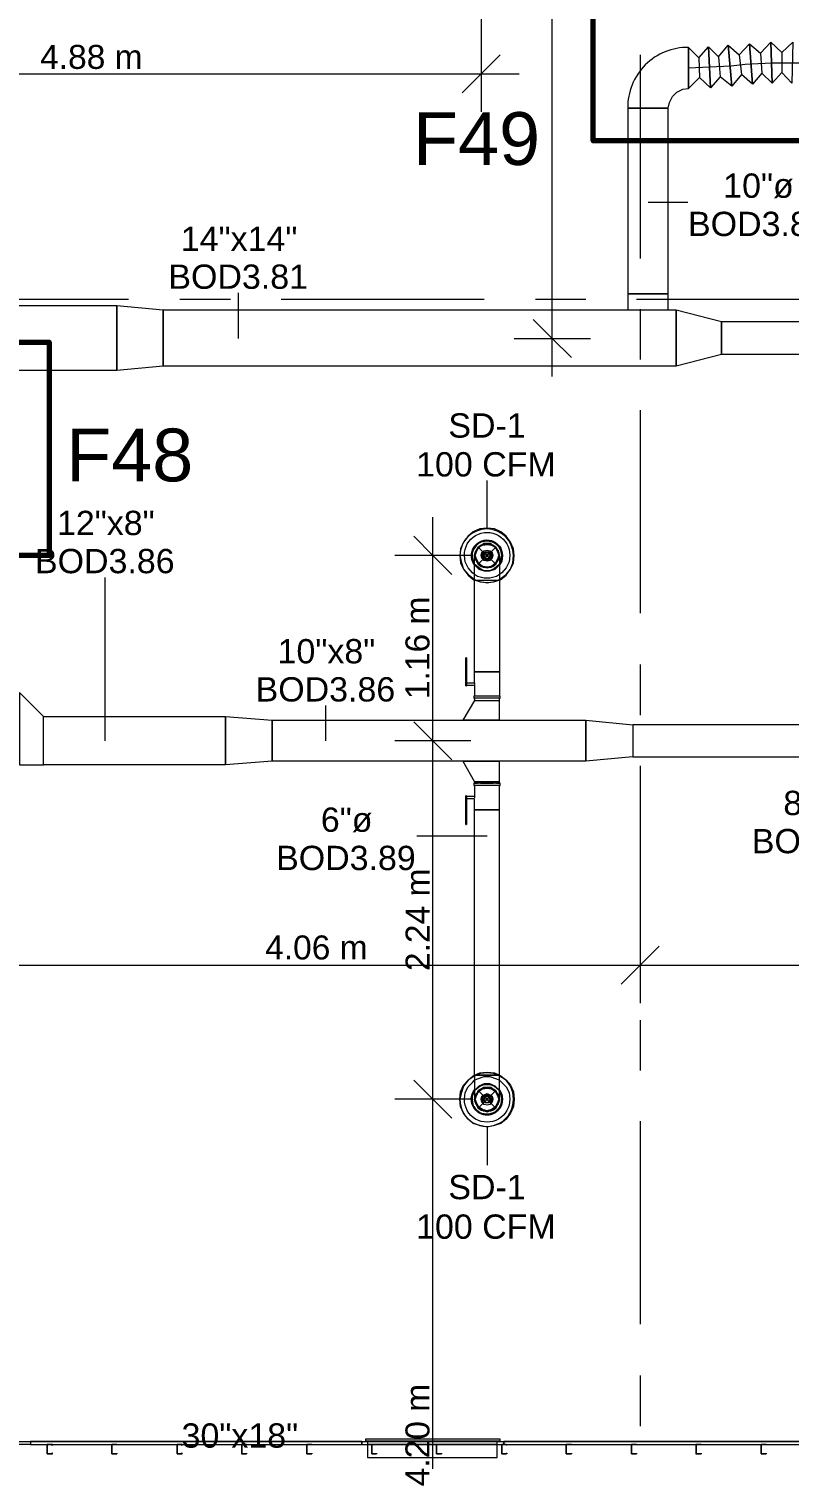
# Model space of a CAD drawing. Header units: metres. Extents: x -2 to 237, y -8 to 52.
# Drawn here: x 21.43 to 26.19, y 34.79 to 43.74 of the extents above; entities that cross this region are included whole.
import ezdxf

# ---------------------------------------------------------------- set-up
doc = ezdxf.new("R2010")
doc.units = ezdxf.units.M
doc.layers.add('HVAC - Ductos', color=5, linetype='Continuous', lineweight=0)
doc.layers.add('PDF4_Text', color=7, linetype='Continuous', lineweight=0)
doc.layers.add('PDF4_Geometry', color=7, linetype='Continuous', lineweight=0, true_color=0xaaaaaa)
doc.styles.add('PDF Arial-BoldMT-Identity-H', font='arial.ttf')
doc.styles.add('PDF Helvetica', font='')
doc.styles.get('PDF Helvetica').set_extended_font_data('Helvetica')

msp = doc.modelspace()

# ---------------------------------------------------------------- linework, layer by layer
at = {"layer": 'HVAC - Ductos', "lineweight": 0}
for points in [[(24.7081, 41.5635), (24.7081, 46.8782)], [(24.2636, 44.0467), (24.2636, 43.4557), (24.2636, 43.2174)], [(26.0092, 43.584), (26.0734, 43.6527), (26.0825, 43.3961), (26.0184, 43.4603), (25.9588, 43.3915), (25.9405, 43.6435), (26.0092, 43.584), (26.0184, 43.4603)], [(26.1421, 43.5886), (26.2109, 43.6527), (26.2063, 43.3961), (26.1421, 43.4648), (26.0825, 43.3961), (26.0734, 43.6527), (26.1421, 43.5886), (26.1421, 43.4648)], [(24.3828, 43.5748), (24.2636, 43.4557), (24.1445, 43.3365)], [(25.7481, 43.561), (25.8076, 43.6344), (25.8306, 43.3778), (25.7573, 43.4373), (25.6977, 43.3686), (25.6839, 43.6252), (25.7481, 43.561), (25.7573, 43.4373)], [(25.8763, 43.5748), (25.9405, 43.6435), (25.9588, 43.3915), (25.8901, 43.4511), (25.8306, 43.3778), (25.8076, 43.6344), (25.8763, 43.5748), (25.8901, 43.4511)], [(25.5603, 43.4923), (25.6473, 43.4969), (25.7343, 43.5015), (25.826, 43.5061), (25.913, 43.5152), (25.9955, 43.5198), (26.0825, 43.5244), (26.165, 43.5244), (26.2521, 43.5244), (26.3345, 43.5244)], [(15.8242, 43.4557), (19.3888, 43.4557), (24.5018, 43.4557)], [(25.3082, 42.6539), (25.5557, 42.6539)], [(22.7471, 41.8017), (22.7471, 42.0858)], [(25.4824, 41.9804), (25.7664, 41.9071)], [(25.4824, 41.6276), (25.4824, 41.9804)], [(24.5889, 41.9208), (24.7081, 41.8017), (24.8272, 41.6826)], [(25.7664, 41.9071), (25.7664, 41.7009)], [(24.4698, 41.8017), (24.7081, 41.8017), (24.9463, 41.8017)], [(25.7664, 41.7009), (25.4824, 41.6276)], [(24.3003, 40.6151), (24.3003, 40.9128)], [(23.9612, 32.6109), (23.9612, 37.046), (23.9612, 39.2864), (23.9612, 40.6838)], [(24.3782, 40.441), (24.3782, 40.4318), (24.3782, 40.4089), (24.3782, 40.3768), (24.3782, 40.3356), (24.3782, 40.2898), (24.3874, 40.2944), (24.4194, 40.3218), (24.4469, 40.3585), (24.4652, 40.3997), (24.4698, 40.4456), (24.4652, 40.4868), (24.4469, 40.528), (24.4194, 40.5647), (24.3874, 40.5921), (24.3461, 40.6105), (24.3003, 40.6151), (24.2545, 40.6105), (24.2132, 40.5921), (24.1812, 40.5647), (24.1537, 40.528), (24.1353, 40.4868), (24.1307, 40.4456), (24.1399, 40.3997), (24.1537, 40.3585), (24.1812, 40.3264), (24.2178, 40.2989), (24.2224, 40.2944)], [(23.8421, 40.5647), (23.9612, 40.4456), (24.0803, 40.3264)], [(24.2682, 40.5142), (24.2728, 40.5142)], [(24.2774, 40.5142), (24.3003, 40.5188), (24.3232, 40.5142)], [(24.3278, 40.5142), (24.3324, 40.5142)], [(24.1995, 40.4456), (23.9612, 40.4456), (23.723, 40.4456)], [(24.2269, 40.4684), (24.2315, 40.473), (24.2315, 40.4776)], [(24.2315, 40.418), (24.2269, 40.4456), (24.2315, 40.4684)], [(24.2269, 40.4364), (24.2269, 40.4226), (24.2361, 40.4043), (24.2453, 40.3906), (24.2636, 40.3768), (24.282, 40.3722), (24.3003, 40.3676), (24.3186, 40.3722), (24.337, 40.3768), (24.3552, 40.3906), (24.3644, 40.4043), (24.3736, 40.4226), (24.3736, 40.441)], [(24.2361, 40.473), (24.2499, 40.496), (24.2682, 40.5096)], [(24.3324, 40.5096), (24.3507, 40.496), (24.3644, 40.473)], [(24.369, 40.4776), (24.369, 40.473), (24.369, 40.4684)], [(24.369, 40.4684), (24.3736, 40.4456), (24.369, 40.418), (24.369, 40.4134)], [(24.3782, 40.441), (24.3782, 40.4456)], [(24.2315, 40.4134), (24.2269, 40.418)], [(24.2728, 40.3722), (24.2682, 40.3768), (24.2499, 40.3906), (24.2361, 40.4134)], [(24.3232, 40.3768), (24.3003, 40.3722), (24.2774, 40.3768)], [(24.3644, 40.4134), (24.3507, 40.3906), (24.3324, 40.3768), (24.3278, 40.3722)], [(21.9133, 39.2864), (21.9133, 40.3081)], [(24.172, 39.6483), (24.2224, 39.6483), (24.2224, 39.7171), (24.2224, 40.2898), (24.2269, 40.2898), (24.2361, 40.2898), (24.2453, 40.2898), (24.2636, 40.2898), (24.282, 40.2898), (24.3003, 40.2898), (24.3186, 40.2898), (24.337, 40.2898), (24.3552, 40.2898), (24.3644, 40.2898), (24.3736, 40.2898), (24.3782, 40.2898), (24.3782, 39.7171), (24.3736, 39.7171), (24.3644, 39.7171), (24.3552, 39.7171), (24.337, 39.7171), (24.3186, 39.7171), (24.3003, 39.7171), (24.282, 39.7171), (24.2636, 39.7171), (24.2453, 39.7171), (24.2361, 39.7171), (24.2269, 39.7171), (24.2224, 39.7171), (24.2269, 39.7171), (24.2361, 39.7171), (24.2453, 39.7171), (24.2636, 39.7171), (24.282, 39.7171), (24.3003, 39.7171), (24.3186, 39.7171), (24.337, 39.7171), (24.3552, 39.7171), (24.3644, 39.7171), (24.3736, 39.7171), (24.3782, 39.7171), (24.3782, 39.5659), (24.3828, 39.5659), (24.3782, 39.5659), (24.3736, 39.5659), (24.3598, 39.5659), (24.3415, 39.5659), (24.3232, 39.5659), (24.3003, 39.5659), (24.2774, 39.5659), (24.259, 39.5659), (24.2407, 39.5659), (24.2269, 39.5659), (24.2224, 39.5659), (24.2178, 39.5659), (24.2178, 39.5521), (24.2224, 39.5521)], [(24.3782, 40.3264), (24.3598, 40.3127), (24.3186, 40.3035), (24.282, 40.3035), (24.2407, 40.3127), (24.2224, 40.3264)], [(24.2224, 40.2944), (24.259, 40.2806), (24.3003, 40.276), (24.3415, 40.2806), (24.3782, 40.2944)], [(24.3782, 40.2898), (24.3461, 40.2806), (24.3003, 40.2714), (24.2545, 40.2806), (24.2224, 40.2898)], [(24.2224, 40.2898), (24.2269, 40.2898), (24.2361, 40.2898), (24.2453, 40.2898), (24.2636, 40.2898), (24.282, 40.2898), (24.3003, 40.2898), (24.3186, 40.2898), (24.337, 40.2898), (24.3552, 40.2898), (24.3644, 40.2898), (24.3736, 40.2898), (24.3782, 40.2898)], [(24.172, 39.8041), (24.1674, 39.8041)], [(24.1674, 39.6392), (24.1674, 39.6346), (24.1674, 39.63), (24.1674, 39.6346), (24.1674, 39.6392), (24.1674, 39.795)], [(24.172, 39.795), (24.172, 39.6392), (24.172, 39.6346), (24.172, 39.63), (24.172, 39.6346)], [(24.1674, 39.63), (24.172, 39.63)], [(24.172, 39.6392), (24.172, 39.6346), (24.2224, 39.6346), (24.2224, 39.5659), (24.2178, 39.5659)], [(24.2224, 39.6483), (24.2224, 39.6437), (24.2224, 39.6392)], [(24.2224, 39.5384), (24.1491, 39.4146), (24.1537, 39.4146), (24.172, 39.4146), (24.1949, 39.4146), (24.2224, 39.4146), (24.3003, 39.4146), (24.3278, 39.4146), (24.3552, 39.4146), (24.369, 39.4146), (24.3782, 39.4146), (24.3782, 39.5384)], [(24.3782, 39.5521), (24.3828, 39.5521), (24.3782, 39.5521), (24.3736, 39.5521), (24.3598, 39.5521), (24.3415, 39.5521), (24.3232, 39.5521), (24.3003, 39.5521), (24.2774, 39.5521), (24.259, 39.5521), (24.2407, 39.5521), (24.2269, 39.5521), (24.2224, 39.5521), (24.2178, 39.5521)], [(24.2361, 39.5521), (24.2269, 39.5521), (24.2224, 39.5521), (24.2224, 39.5384), (24.2269, 39.5384), (24.2361, 39.5384), (24.2453, 39.5384), (24.2636, 39.5384), (24.282, 39.5384), (24.3003, 39.5384), (24.3186, 39.5384), (24.337, 39.5384), (24.3552, 39.5384), (24.3644, 39.5384), (24.3736, 39.5384), (24.3782, 39.5384), (24.3782, 39.5521), (24.3736, 39.5521), (24.3644, 39.5521)], [(24.2453, 39.5521), (24.2407, 39.5521)], [(24.3415, 39.5521), (24.337, 39.5521), (24.3186, 39.5521), (24.3003, 39.5521), (24.282, 39.5521), (24.2636, 39.5521), (24.259, 39.5521)], [(24.2682, 39.5384), (24.2728, 39.5384)], [(24.3278, 39.5384), (24.3324, 39.5384)], [(24.3598, 39.5521), (24.3552, 39.5521)], [(24.3828, 39.5521), (24.3828, 39.5659)], [(23.2924, 39.2864), (23.2924, 39.5063)], [(23.8421, 39.4055), (23.9612, 39.2864), (24.0803, 39.1673)], [(24.3782, 39.4146), (24.369, 39.4146), (24.3552, 39.4146), (24.3278, 39.4146), (24.3003, 39.4146), (24.2224, 39.4146), (24.1949, 39.4146), (24.172, 39.4146), (24.1537, 39.4146), (24.1491, 39.4146)], [(24.1995, 39.2864), (23.9612, 39.2864), (23.723, 39.2864)], [(24.3782, 39.0298), (24.3782, 39.1581), (24.369, 39.1581), (24.3552, 39.1581), (24.3278, 39.1581), (24.3003, 39.1581), (24.2224, 39.1581), (24.1949, 39.1581), (24.172, 39.1581), (24.1537, 39.1581), (24.1491, 39.1581), (24.2224, 39.0298)], [(24.1491, 39.1581), (24.1537, 39.1581), (24.172, 39.1581), (24.1949, 39.1581), (24.2224, 39.1581), (24.3003, 39.1581), (24.3278, 39.1581), (24.3552, 39.1581), (24.369, 39.1581), (24.3782, 39.1581)], [(24.3782, 39.0207), (24.3828, 39.0207), (24.3782, 39.0207), (24.3736, 39.0207), (24.3598, 39.0207), (24.3415, 39.0207), (24.3232, 39.0207), (24.3003, 39.0207), (24.2774, 39.0207), (24.259, 39.0207), (24.2407, 39.0207), (24.2269, 39.0207), (24.2224, 39.0207), (24.2178, 39.0207), (24.2178, 39.0069), (24.2224, 39.0069), (24.2224, 38.9382), (24.172, 38.9382), (24.172, 38.9336), (24.172, 38.929)], [(24.2224, 39.0207), (24.2178, 39.0207)], [(24.3782, 37.1972), (24.3736, 37.1972), (24.3644, 37.1972), (24.3552, 37.1972), (24.337, 37.1972), (24.3186, 37.1972), (24.3003, 37.1972), (24.282, 37.1972), (24.2636, 37.1972), (24.2453, 37.1972), (24.2361, 37.1972), (24.2269, 37.1972), (24.2224, 37.1972), (24.2224, 38.8557), (24.2269, 38.8557), (24.2361, 38.8557), (24.2453, 38.8557), (24.2636, 38.8557), (24.282, 38.8557), (24.3003, 38.8557), (24.3186, 38.8557), (24.337, 38.8557), (24.3552, 38.8557), (24.3644, 38.8557), (24.3736, 38.8557), (24.3782, 38.8557), (24.3782, 39.0069), (24.3828, 39.0069), (24.3782, 39.0069), (24.3736, 39.0069), (24.3598, 39.0069), (24.3415, 39.0069), (24.3232, 39.0069), (24.3003, 39.0069), (24.2774, 39.0069), (24.259, 39.0069), (24.2407, 39.0069), (24.2269, 39.0069), (24.2224, 39.0069), (24.2178, 39.0069)], [(24.3644, 39.0207), (24.3736, 39.0207), (24.3782, 39.0207), (24.3782, 39.0298), (24.3736, 39.0298), (24.3644, 39.0298), (24.3552, 39.0298), (24.337, 39.0298), (24.3186, 39.0298), (24.3003, 39.0298), (24.282, 39.0298), (24.2636, 39.0298), (24.2453, 39.0298), (24.2361, 39.0298), (24.2269, 39.0298), (24.2224, 39.0298), (24.2224, 39.0207), (24.2269, 39.0207), (24.2361, 39.0207)], [(24.2407, 39.0207), (24.2453, 39.0207)], [(24.259, 39.0207), (24.2636, 39.0207), (24.282, 39.0207), (24.3003, 39.0207), (24.3186, 39.0207), (24.337, 39.0207), (24.3415, 39.0207)], [(24.2728, 39.0298), (24.2682, 39.0298)], [(24.3324, 39.0298), (24.3278, 39.0298)], [(24.3552, 39.0207), (24.3598, 39.0207)], [(24.3828, 39.0069), (24.3828, 39.0207)], [(24.172, 38.9428), (24.1674, 38.9428)], [(24.1674, 38.7778), (24.1674, 38.7732), (24.1674, 38.7686), (24.1674, 38.7641), (24.1674, 38.7686), (24.1674, 38.7732), (24.1674, 38.7778), (24.1674, 38.929), (24.1674, 38.9336), (24.1674, 38.9382), (24.1674, 38.9428), (24.1674, 38.9382), (24.1674, 38.9336), (24.1674, 38.929)], [(24.172, 38.9336), (24.172, 38.9382), (24.172, 38.9428), (24.172, 38.9382), (24.172, 38.9336), (24.172, 38.929), (24.172, 38.7778), (24.172, 38.7732), (24.172, 38.7686), (24.172, 38.7641), (24.172, 38.7686), (24.172, 38.7732), (24.172, 38.7778)], [(24.2224, 37.1972), (24.2269, 37.1972), (24.2361, 37.1972), (24.2453, 37.1972), (24.2636, 37.1972), (24.282, 37.1972), (24.3003, 37.1972), (24.3186, 37.1972), (24.337, 37.1972), (24.3552, 37.1972), (24.3644, 37.1972), (24.3736, 37.1972), (24.3782, 37.1972), (24.3782, 38.8557), (24.3736, 38.8557), (24.3644, 38.8557), (24.3552, 38.8557), (24.337, 38.8557), (24.3186, 38.8557), (24.3003, 38.8557), (24.282, 38.8557), (24.2636, 38.8557), (24.2453, 38.8557), (24.2361, 38.8557), (24.2269, 38.8557), (24.2224, 38.8557), (24.2224, 38.9244), (24.172, 38.9244)], [(24.2224, 38.9382), (24.2224, 38.9336), (24.2224, 38.929)], [(24.1674, 38.7641), (24.172, 38.7641)], [(24.3003, 38.6908), (23.8604, 38.6908)], [(25.2579, 38.1227), (25.2579, 37.8844), (25.2579, 37.6462)], [(25.377, 38.0035), (25.2579, 37.8844), (25.1387, 37.7653)], [(19.1551, 37.8844), (21.1985, 37.8844), (25.2579, 37.8844), (28.5383, 37.8844), (29.198, 37.8844), (31.553, 37.8844)], [(24.2224, 37.1972), (24.2545, 37.2109), (24.3003, 37.2155), (24.3461, 37.2109), (24.3782, 37.1972)], [(24.3782, 37.1926), (24.3415, 37.2063), (24.3003, 37.2109), (24.259, 37.2063), (24.2224, 37.1926)], [(23.8421, 37.1651), (23.9612, 37.046), (24.0803, 36.9269)], [(24.2224, 37.1926), (24.2178, 37.188), (24.1812, 37.1651), (24.1537, 37.1284), (24.1399, 37.0872), (24.1307, 37.046), (24.1353, 37.0918), (24.1537, 37.133), (24.1812, 37.1651), (24.2132, 37.1926), (24.2224, 37.1972), (24.2224, 37.156), (24.2224, 37.1147), (24.2224, 37.0826), (24.2224, 37.0597), (24.2224, 37.046), (24.2269, 37.0505), (24.2224, 37.046), (24.2269, 37.0277), (24.2361, 37.0093), (24.2453, 36.991), (24.2636, 36.9773), (24.282, 36.9727), (24.3003, 36.9681), (24.3186, 36.9727), (24.337, 36.9773), (24.3552, 36.991), (24.3644, 37.0093), (24.3736, 37.0277), (24.3782, 37.046), (24.3736, 37.0505), (24.3782, 37.046), (24.3736, 37.0277), (24.3644, 37.0093), (24.3552, 36.991), (24.337, 36.9773), (24.3186, 36.9727), (24.3003, 36.9681), (24.282, 36.9727), (24.2636, 36.9773), (24.2453, 36.991), (24.2361, 37.0093), (24.2269, 37.0277), (24.2224, 37.046)], [(24.2224, 37.1651), (24.2407, 37.1742), (24.282, 37.188), (24.3186, 37.188), (24.3598, 37.1742), (24.3782, 37.1651)], [(24.3736, 37.0505), (24.3736, 37.0643), (24.3644, 37.0826), (24.3552, 37.1009), (24.337, 37.1101), (24.3186, 37.1193), (24.3003, 37.1193), (24.282, 37.1193), (24.2636, 37.1101), (24.2453, 37.1009), (24.2361, 37.0826), (24.2269, 37.0643), (24.2269, 37.0505)], [(24.2361, 37.0139), (24.2499, 36.9956), (24.2361, 37.0093), (24.2269, 37.0277), (24.2269, 37.046), (24.2269, 37.0643), (24.2361, 37.0826), (24.2499, 37.0964), (24.2636, 37.1101), (24.282, 37.1147), (24.3003, 37.1193), (24.3186, 37.1147), (24.337, 37.1101), (24.3507, 37.0964), (24.3644, 37.0826), (24.3736, 37.0643), (24.3736, 37.046), (24.3736, 37.0277), (24.3644, 37.0093), (24.3507, 36.9956)], [(24.2774, 37.1147), (24.3003, 37.1193), (24.3232, 37.1147)], [(24.1995, 37.046), (23.9612, 37.046), (23.723, 37.046)], [(24.2269, 37.0735), (24.2315, 37.0735), (24.2315, 37.078)], [(24.2315, 37.0185), (24.2269, 37.046), (24.2315, 37.0689)], [(24.2361, 37.078), (24.2499, 37.0964), (24.2682, 37.1101)], [(24.2682, 37.1147), (24.2728, 37.1147)], [(24.3278, 37.1147), (24.3324, 37.1147)], [(24.3324, 37.1101), (24.3507, 37.0964), (24.3644, 37.078)], [(24.369, 37.078), (24.369, 37.0735)], [(24.369, 37.0689), (24.3736, 37.046), (24.369, 37.0185)], [(24.2315, 37.0139), (24.2315, 37.0185), (24.2269, 37.0185)], [(24.3644, 37.0139), (24.3507, 36.9956), (24.337, 36.9818), (24.3186, 36.9727), (24.3003, 36.9727), (24.282, 36.9727), (24.2636, 36.9818), (24.2499, 36.9956)], [(24.2682, 36.9773), (24.2499, 36.991)], [(24.2728, 36.9727), (24.2728, 36.9773), (24.2682, 36.9773)], [(24.3232, 36.9773), (24.3003, 36.9727), (24.2774, 36.9773)], [(24.3324, 36.9773), (24.3278, 36.9773), (24.3278, 36.9727)], [(24.3507, 36.991), (24.3324, 36.9773)], [(24.369, 37.0185), (24.369, 37.0139)], [(24.3003, 36.8719), (24.3003, 36.6336)], [(23.5397, 34.9109), (24.3828, 34.9109), (24.3828, 34.9201), (23.5397, 34.9201), (23.5397, 34.9109), (23.5535, 34.9109), (23.5535, 34.888), (24.3644, 34.888), (23.5535, 34.888), (23.5535, 34.8055), (24.3644, 34.8055), (24.3644, 34.888), (24.3644, 34.9109), (24.3782, 34.9109)], [(24.3552, 34.9201), (23.5627, 34.9201)]]:
    msp.add_lwpolyline(points, dxfattribs=at)
for points in [[(25.6244, 43.5565), (25.6839, 43.6252), (25.6977, 43.3686), (25.6289, 43.4327), (25.5603, 43.3641), (25.5603, 43.6206, 0.423614), (25.1799, 43.2403), (25.1845, 43.2403), (25.1983, 43.2403), (25.2166, 43.2403), (25.2441, 43.2403), (25.2716, 43.2403), (25.3082, 43.2403), (25.3403, 43.2403), (25.3678, 43.2403), (25.3953, 43.2403), (25.4182, 43.2403), (25.4274, 43.2403), (25.432, 43.2403), (25.4411, 43.277), (25.4594, 43.3137), (25.4869, 43.3411), (25.5236, 43.3595), (25.5603, 43.3641), (25.5603, 43.6206), (25.6244, 43.5565), (25.6289, 43.4327)], [(24.3782, 40.2944), (24.3828, 40.2989), (24.4194, 40.3264), (24.4469, 40.3585), (24.4607, 40.3997), (24.4652, 40.4456, 0.986385), (24.1307, 40.4456), (24.1353, 40.3997), (24.1537, 40.3585), (24.1812, 40.3218), (24.2132, 40.2944), (24.2224, 40.2898), (24.2224, 40.3127), (24.2224, 40.3539), (24.2224, 40.3906), (24.2224, 40.418), (24.2224, 40.4364), (24.2224, 40.4456), (24.2269, 40.4364), (24.2224, 40.4456), (24.2269, 40.4639), (24.2361, 40.4822), (24.2453, 40.496), (24.2636, 40.5096), (24.282, 40.5188), (24.3003, 40.5188), (24.3186, 40.5188), (24.337, 40.5096), (24.3552, 40.496), (24.3644, 40.4822), (24.3736, 40.4639), (24.3736, 40.4501), (24.3782, 40.4456), (24.3736, 40.441), (24.3782, 40.4456), (24.3736, 40.4501), (24.3736, 40.4639), (24.3644, 40.4822), (24.3552, 40.496), (24.337, 40.5096), (24.3186, 40.5188), (24.3003, 40.5188), (24.282, 40.5188), (24.2636, 40.5096), (24.2453, 40.496), (24.2361, 40.4822), (24.2269, 40.4639), (24.2224, 40.4456)], [(24.2224, 40.3264), (24.2087, 40.3356), (24.1812, 40.3676), (24.1629, 40.4043), (24.1583, 40.4456, -1.008117), (24.4423, 40.4456), (24.4377, 40.4043), (24.4194, 40.3676), (24.3919, 40.3356), (24.3782, 40.3264)], [(24.3782, 37.046), (24.3782, 37.0505), (24.3782, 37.0689), (24.3782, 37.1009), (24.3782, 37.1376), (24.3782, 37.1788), (24.3782, 37.1972), (24.3874, 37.1926), (24.4194, 37.1651), (24.4469, 37.133), (24.4652, 37.0918), (24.4698, 37.046), (24.4652, 37.0001), (24.4469, 36.9589), (24.4194, 36.9223), (24.3874, 36.8948), (24.3461, 36.8811), (24.3003, 36.8719), (24.2545, 36.8811), (24.2132, 36.8948), (24.1812, 36.9223), (24.1537, 36.9589), (24.1353, 37.0001), (24.1307, 37.046, 1.013803), (24.4652, 37.046), (24.4607, 37.0872), (24.4469, 37.1284), (24.4194, 37.1651), (24.3828, 37.188), (24.3782, 37.1926)], [(24.3782, 37.1651), (24.3919, 37.1514), (24.4194, 37.1238), (24.4377, 37.0872), (24.4423, 37.046, -1.008592), (24.1583, 37.046), (24.1629, 37.0872), (24.1812, 37.1238), (24.2087, 37.1514), (24.2224, 37.1651)]]:
    msp.add_lwpolyline(points, format="xyb", dxfattribs=at)
for points in [[(25.5603, 43.4923), (25.5603, 43.4603), (25.5603, 43.4281), (25.5603, 43.4053), (25.5603, 43.3823), (25.5603, 43.3686), (25.5603, 43.3641), (25.5603, 43.3686), (25.5603, 43.3823), (25.5603, 43.4053), (25.5603, 43.4281), (25.5603, 43.4603), (25.5603, 43.4923), (25.5603, 43.5244), (25.5603, 43.5565), (25.5603, 43.584), (25.5603, 43.6023), (25.5603, 43.616), (25.5603, 43.6206), (25.5603, 43.616), (25.5603, 43.6023), (25.5603, 43.584), (25.5603, 43.5565), (25.5603, 43.5244)], [(25.1799, 42.0812), (25.1845, 42.0812), (25.1983, 42.0812), (25.2166, 42.0812), (25.2441, 42.0812), (25.2716, 42.0812), (25.3082, 42.0812), (25.3403, 42.0812), (25.3678, 42.0812), (25.3953, 42.0812), (25.4182, 42.0812), (25.4274, 42.0812), (25.432, 42.0812), (25.432, 43.2403), (25.4274, 43.2403), (25.4182, 43.2403), (25.3953, 43.2403), (25.3678, 43.2403), (25.3403, 43.2403), (25.3082, 43.2403), (25.2716, 43.2403), (25.2441, 43.2403), (25.2166, 43.2403), (25.1983, 43.2403), (25.1845, 43.2403), (25.1799, 43.2403)], [(25.432, 42.0812), (25.4274, 42.0812), (25.4182, 42.0812), (25.3953, 42.0812), (25.3678, 42.0812), (25.3403, 42.0812), (25.3082, 42.0812), (25.2716, 42.0812), (25.2441, 42.0812), (25.2166, 42.0812), (25.1983, 42.0812), (25.1845, 42.0812), (25.1799, 42.0812), (25.1799, 41.9804), (25.1845, 41.9804), (25.1983, 41.9804), (25.2166, 41.9804), (25.2441, 41.9804), (25.2716, 41.9804), (25.3082, 41.9804), (25.3403, 41.9804), (25.3678, 41.9804), (25.3953, 41.9804), (25.4182, 41.9804), (25.4274, 41.9804), (25.432, 41.9804)], [(21.9866, 41.6001), (16.6489, 41.6001), (16.6489, 42.0079), (21.9866, 42.0079)], [(21.9866, 42.0079), (22.2752, 41.9804), (22.2752, 41.6276), (21.9866, 41.6001)], [(25.4824, 41.6276), (22.2752, 41.6276), (22.2752, 41.9804), (25.4824, 41.9804)], [(25.7664, 41.9071), (29.3813, 41.9071), (29.3813, 41.7009), (25.7664, 41.7009)], [(24.3736, 40.4272), (24.3644, 40.4089), (24.3507, 40.3906), (24.337, 40.3814), (24.3186, 40.3722), (24.3003, 40.3722), (24.282, 40.3722), (24.2636, 40.3814), (24.2499, 40.3906), (24.2361, 40.4089), (24.2269, 40.4272), (24.2269, 40.4456), (24.2269, 40.4639), (24.2361, 40.4822), (24.2499, 40.496), (24.2636, 40.5096), (24.282, 40.5142), (24.3003, 40.5188), (24.3186, 40.5142), (24.337, 40.5096), (24.3507, 40.496), (24.3644, 40.4822), (24.3736, 40.4639), (24.3736, 40.4456)], [(24.2361, 40.473), (24.2499, 40.496), (24.2728, 40.5096), (24.3003, 40.5142), (24.3278, 40.5096), (24.3507, 40.496), (24.3644, 40.473), (24.3736, 40.4456), (24.3644, 40.418), (24.3507, 40.3952), (24.3278, 40.3768), (24.3003, 40.3722), (24.2728, 40.3768), (24.2499, 40.3952), (24.2361, 40.418), (24.2269, 40.4456)], [(24.2682, 40.4639), (24.282, 40.473), (24.3003, 40.4776), (24.3186, 40.473), (24.3324, 40.4639), (24.337, 40.4456), (24.3324, 40.4272), (24.3186, 40.4134), (24.3003, 40.4089), (24.282, 40.4134), (24.2682, 40.4272), (24.2636, 40.4456)], [(24.2728, 40.4593), (24.282, 40.473), (24.3003, 40.4776), (24.3186, 40.473), (24.3278, 40.4593), (24.3324, 40.4456), (24.3278, 40.4272), (24.3186, 40.4134), (24.3003, 40.4089), (24.282, 40.4134), (24.2728, 40.4272), (24.2682, 40.4456)], [(24.2774, 40.4593), (24.2912, 40.4684), (24.3094, 40.4684), (24.3232, 40.4593), (24.3278, 40.4456), (24.3232, 40.4272), (24.3094, 40.418), (24.2912, 40.418), (24.2774, 40.4272), (24.2728, 40.4456)], [(24.282, 40.4593), (24.2912, 40.4684), (24.3094, 40.4684), (24.3186, 40.4593), (24.3232, 40.4456), (24.3186, 40.4318), (24.3094, 40.4226), (24.2912, 40.4226), (24.282, 40.4318), (24.2774, 40.4456)], [(24.2866, 40.4593), (24.3003, 40.4639), (24.314, 40.4593), (24.3186, 40.4456), (24.314, 40.4318), (24.3003, 40.4226), (24.2866, 40.4318), (24.282, 40.4456)], [(24.2957, 40.4501), (24.2957, 40.4456), (24.2957, 40.4501), (24.3049, 40.4501), (24.3049, 40.4456), (24.3049, 40.4501)], [(24.3049, 40.441), (24.3049, 40.4456), (24.3049, 40.441), (24.2957, 40.441), (24.2957, 40.4456), (24.2957, 40.441)], [(24.3782, 40.386), (24.3919, 40.4089), (24.3965, 40.4456), (24.3919, 40.4089)], [(24.2269, 40.386), (24.2545, 40.3631), (24.282, 40.3493), (24.3186, 40.3493), (24.3461, 40.3631), (24.3736, 40.386), (24.3782, 40.3906), (24.3736, 40.386), (24.3461, 40.3631), (24.3186, 40.3493), (24.282, 40.3493), (24.2545, 40.3631), (24.2269, 40.386), (24.2224, 40.3906)], [(24.3736, 40.3814), (24.3507, 40.3585), (24.3186, 40.3493), (24.282, 40.3493), (24.2499, 40.3585), (24.2269, 40.3814), (24.2224, 40.386), (24.2269, 40.3814), (24.2499, 40.3585), (24.282, 40.3493), (24.3186, 40.3493), (24.3507, 40.3585), (24.3736, 40.3814), (24.3782, 40.386)], [(24.1674, 39.795), (24.1674, 39.7995), (24.1674, 39.8041), (24.1674, 39.7995)], [(24.172, 39.795), (24.172, 39.7995), (24.172, 39.8041), (24.172, 39.7995)], [(21.5284, 39.1352), (21.5284, 39.4376), (21.3772, 39.5888), (21.3772, 39.1352)], [(22.6646, 39.1352), (21.5284, 39.1352), (21.5284, 39.4376), (22.6646, 39.4376)], [(22.6646, 39.4376), (22.9579, 39.4146), (22.9579, 39.1581), (22.6646, 39.1352)], [(22.9579, 39.4146), (24.9188, 39.4146), (24.9188, 39.1581), (22.9579, 39.1581)], [(25.212, 39.1856), (28.7032, 39.1856), (28.7032, 39.3872), (25.212, 39.3872), (25.212, 39.1856), (24.9188, 39.1581), (24.9188, 39.4146), (25.212, 39.3872)], [(24.2224, 37.0964), (24.2269, 37.1055), (24.2545, 37.1284), (24.282, 37.1376), (24.3186, 37.1376), (24.3461, 37.1284), (24.3736, 37.1055), (24.3507, 37.1284), (24.3186, 37.1422), (24.282, 37.1422), (24.2499, 37.1284), (24.2269, 37.1055), (24.2224, 37.1055), (24.2269, 37.1055)], [(24.3736, 37.1055), (24.3461, 37.1284), (24.3186, 37.1376), (24.282, 37.1376), (24.2545, 37.1284), (24.2269, 37.1055), (24.2499, 37.1284), (24.282, 37.1422), (24.3186, 37.1422), (24.3507, 37.1284), (24.3736, 37.1055), (24.3782, 37.1055), (24.3736, 37.1055), (24.3782, 37.0964)], [(24.2361, 37.0735), (24.2499, 37.0964), (24.2728, 37.1101), (24.3003, 37.1147), (24.3278, 37.1101), (24.3507, 37.0964), (24.3644, 37.0735), (24.3736, 37.046), (24.3644, 37.0185), (24.3507, 36.9956), (24.3278, 36.9818), (24.3003, 36.9727), (24.2728, 36.9818), (24.2499, 36.9956), (24.2361, 37.0185), (24.2269, 37.046)], [(24.2682, 37.0643), (24.282, 37.0735), (24.3003, 37.0826), (24.3186, 37.0735), (24.3324, 37.0643), (24.337, 37.046), (24.3324, 37.0277), (24.3186, 37.0139), (24.3003, 37.0093), (24.282, 37.0139), (24.2682, 37.0277), (24.2636, 37.046)], [(24.2728, 37.0643), (24.282, 37.0735), (24.3003, 37.078), (24.3186, 37.0735), (24.3278, 37.0643), (24.3324, 37.046), (24.3278, 37.0277), (24.3186, 37.0139), (24.3003, 37.0093), (24.282, 37.0139), (24.2728, 37.0277), (24.2682, 37.046)], [(24.2774, 37.0597), (24.2912, 37.0689), (24.3094, 37.0689), (24.3232, 37.0597), (24.3278, 37.046), (24.3232, 37.0322), (24.3094, 37.0231), (24.2912, 37.0231), (24.2774, 37.0322), (24.2728, 37.046)], [(24.282, 37.0597), (24.2912, 37.0689), (24.3094, 37.0689), (24.3186, 37.0597), (24.3232, 37.046), (24.3186, 37.0322), (24.3094, 37.0231), (24.2912, 37.0231), (24.282, 37.0322), (24.2774, 37.046)], [(24.2866, 37.0597), (24.3003, 37.0643), (24.314, 37.0597), (24.3186, 37.046), (24.314, 37.0322), (24.3003, 37.0231), (24.2866, 37.0322), (24.282, 37.046)], [(24.2957, 37.0505), (24.2957, 37.046), (24.2957, 37.0505), (24.3049, 37.0505), (24.3049, 37.046), (24.3049, 37.0505)], [(24.3049, 37.0414), (24.3049, 37.046), (24.3049, 37.0414), (24.2957, 37.0414), (24.2957, 37.046), (24.2957, 37.0414)], [(24.3965, 37.046), (24.3919, 37.078), (24.3782, 37.1055), (24.3919, 37.078)], [(23.6863, 34.888), (23.5627, 34.888)], [(23.9246, 34.888), (23.7642, 34.888)], [(24.1629, 34.888), (24.0025, 34.888)], [(24.3598, 34.888), (24.2407, 34.888)]]:
    msp.add_lwpolyline(points, close=True, dxfattribs=at)
for points in [[(24.3782, 40.3906), (24.3874, 40.4134), (24.3919, 40.4456, 1.326025), (24.2224, 40.3906), (24.2132, 40.4134), (24.2041, 40.4456), (24.2087, 40.4089), (24.2224, 40.386, -1.386773), (24.3965, 40.4456, 0.970537), (24.2041, 40.4456, -1.306565)], [(24.2041, 37.046, 1.019058), (24.3965, 37.046, -1.405403), (24.2224, 37.1055), (24.2087, 37.078), (24.2041, 37.046), (24.2132, 37.078), (24.2224, 37.0964, 1.353202), (24.3919, 37.046), (24.3874, 37.078), (24.3782, 37.0964, -1.325221)]]:
    msp.add_lwpolyline(points, format="xyb", close=True, dxfattribs=at)
at = {"layer": 'PDF4_Geometry', "color": 232, "lineweight": 70, "true_color": 0xe91e64}
for points in [[(24.9639, 43.9525), (26.7955, 43.9525), (26.7955, 43.0373), (24.9639, 43.0373)], [(20.8787, 41.7791), (21.5636, 41.7791), (21.5636, 40.4457), (20.8787, 40.4457)]]:
    msp.add_lwpolyline(points, close=True, dxfattribs=at)
at = {"layer": 'PDF4_Geometry', "lineweight": 0}
for points in [[(25.2579, 43.5748), (25.2579, 42.3011)], [(22.0599, 42.0446), (20.7907, 42.0446)], [(22.6967, 42.0446), (22.3806, 42.0446)], [(24.282, 42.0446), (23.0129, 42.0446)], [(24.9188, 42.0446), (24.6027, 42.0446)], [(26.504, 42.0446), (25.2349, 42.0446)], [(25.2579, 41.985), (25.2579, 41.6689)], [(25.2579, 41.3527), (25.2579, 40.0836)], [(25.2579, 39.7629), (25.2579, 39.4468)], [(25.2579, 39.1306), (25.2579, 37.8615)], [(25.2579, 37.5408), (25.2579, 37.2246)], [(25.2579, 36.9085), (25.2579, 35.6394)], [(25.2579, 35.3187), (25.2579, 35.0026)], [(21.4459, 34.9063), (21.4459, 34.888), (20.5571, 34.888), (20.5571, 34.9063), (21.4459, 34.9063), (23.5169, 34.9063), (24.4056, 34.9063), (26.5132, 34.9063)], [(23.2053, 34.888), (23.5169, 34.888), (23.5169, 34.9063), (21.4459, 34.9063), (21.4459, 34.888), (21.5513, 34.888)], [(21.5788, 34.888), (21.9591, 34.888)], [(21.9866, 34.888), (22.3623, 34.888)], [(22.3943, 34.888), (22.77, 34.888)], [(22.7975, 34.888), (23.1732, 34.888)], [(23.5169, 34.9063), (23.5169, 34.888), (24.4056, 34.888), (24.4056, 34.9063)], [(23.6085, 34.888), (23.6085, 34.8834), (23.6085, 34.888), (23.5809, 34.888)], [(24.0163, 34.888), (24.0163, 34.8834), (24.0163, 34.888), (23.9887, 34.888), (23.9841, 34.888)], [(24.424, 34.888), (24.424, 34.8834), (24.4194, 34.8834), (24.4194, 34.888), (24.3919, 34.888)], [(26.4491, 34.888), (26.5132, 34.888), (26.5132, 34.9063), (24.4056, 34.9063), (24.4056, 34.888), (24.7997, 34.888)], [(24.8272, 34.888), (25.2029, 34.888)], [(25.2349, 34.888), (25.6106, 34.888)], [(25.6381, 34.888), (26.0138, 34.888)], [(26.0458, 34.888), (26.4216, 34.888)]]:
    msp.add_lwpolyline(points, dxfattribs=at)
at = {"layer": 'PDF4_Geometry', "color": 8, "lineweight": 0, "true_color": 0x808080}
for points in [[(24.3598, 40.4868), (24.3232, 40.5188), (24.2774, 40.5188), (24.2407, 40.4868), (24.2224, 40.4456), (24.2407, 40.3997), (24.2774, 40.3722), (24.3232, 40.3722), (24.3598, 40.3997), (24.3782, 40.4456)], [(24.3598, 37.0918), (24.3232, 37.1193), (24.2774, 37.1193), (24.2407, 37.0918), (24.2224, 37.046), (24.2407, 37.0001), (24.2774, 36.9727), (24.3232, 36.9727), (24.3598, 37.0001), (24.3782, 37.046)]]:
    msp.add_lwpolyline(points, close=True, dxfattribs=at)
for points in [[(24.2453, 40.496), (24.3552, 40.3906)], [(24.3552, 40.496), (24.2453, 40.3906)], [(24.2453, 37.1009), (24.3552, 36.991)], [(24.3552, 37.1009), (24.2453, 36.991)]]:
    msp.add_lwpolyline(points, dxfattribs=at)
at = {"layer": 'PDF4_Geometry', "lineweight": 0}
for points in [[(21.5834, 34.888), (21.5513, 34.888), (21.5513, 34.8285), (21.5834, 34.8285), (21.5834, 34.8331), (21.5788, 34.8331), (21.5788, 34.8285), (21.5513, 34.8285), (21.5513, 34.888), (21.5788, 34.888), (21.5788, 34.8834), (21.5834, 34.8834)], [(21.9866, 34.888), (21.9591, 34.888), (21.9545, 34.888), (21.9545, 34.8285), (21.9591, 34.8285), (21.9866, 34.8285), (21.9866, 34.8331), (21.9866, 34.8285), (21.9591, 34.8285), (21.9545, 34.8285), (21.9545, 34.888), (21.9591, 34.888), (21.9866, 34.888), (21.9866, 34.8834)], [(22.3943, 34.888), (22.3623, 34.888), (22.3623, 34.8285), (22.3943, 34.8285), (22.3943, 34.8331), (22.3897, 34.8331), (22.3897, 34.8285), (22.3623, 34.8285), (22.3623, 34.888), (22.3897, 34.888), (22.3897, 34.8834), (22.3943, 34.8834)], [(22.7975, 34.888), (22.77, 34.888), (22.7654, 34.888), (22.7654, 34.8285), (22.77, 34.8285), (22.7975, 34.8285), (22.7975, 34.8331), (22.7975, 34.8285), (22.77, 34.8285), (22.77, 34.888), (22.7975, 34.888), (22.7975, 34.8834)], [(23.2053, 34.888), (23.1732, 34.888), (23.1732, 34.8285), (23.2053, 34.8285), (23.2053, 34.8331), (23.2053, 34.8285), (23.1732, 34.8285), (23.1732, 34.888), (23.2053, 34.888), (23.2053, 34.8834)], [(23.5809, 34.8285), (23.6085, 34.8285), (23.6085, 34.8331), (23.6085, 34.8285), (23.5809, 34.8285), (23.5809, 34.888)], [(23.9841, 34.8285), (23.9887, 34.8285), (24.0163, 34.8285), (24.0163, 34.8331), (24.0163, 34.8285), (23.9887, 34.8285), (23.9841, 34.8285), (23.9841, 34.888)], [(24.3919, 34.8285), (24.4194, 34.8285), (24.4194, 34.8331), (24.424, 34.8331), (24.424, 34.8285), (24.3919, 34.8285), (24.3919, 34.888)], [(24.8272, 34.888), (24.7997, 34.888), (24.7951, 34.888), (24.7951, 34.8285), (24.7997, 34.8285), (24.8272, 34.8285), (24.8272, 34.8331), (24.8272, 34.8285), (24.7997, 34.8285), (24.7951, 34.8285), (24.7951, 34.888), (24.7997, 34.888), (24.8272, 34.888), (24.8272, 34.8834)], [(25.2349, 34.888), (25.2029, 34.888), (25.2029, 34.8285), (25.2349, 34.8285), (25.2349, 34.8331), (25.2349, 34.8285), (25.2029, 34.8285), (25.2029, 34.888), (25.2349, 34.888), (25.2349, 34.8834)], [(25.6381, 34.888), (25.6106, 34.888), (25.606, 34.888), (25.606, 34.8285), (25.6106, 34.8285), (25.6381, 34.8285), (25.6381, 34.8331), (25.6381, 34.8285), (25.6106, 34.8285), (25.6106, 34.888), (25.6381, 34.888), (25.6381, 34.8834)], [(26.0458, 34.888), (26.0138, 34.888), (26.0138, 34.8285), (26.0458, 34.8285), (26.0458, 34.8331), (26.0458, 34.8285), (26.0138, 34.8285), (26.0138, 34.888), (26.0458, 34.888), (26.0458, 34.8834)]]:
    msp.add_lwpolyline(points, close=True, dxfattribs=at)
at = {"layer": 'PDF4_Geometry', "color": 254, "lineweight": 0, "true_color": 0xd2d2d2}
msp.add_lwpolyline([(22.3897, 34.8285), (22.3943, 34.8285)], dxfattribs=at)

# ---------------------------------------------------------------- texts
at = {"layer": 'PDF4_Text', "lineweight": 0, "attachment_point": 4, "style": 'PDF Helvetica'}
for s, insert, char_height in [('4.88 m', (21.5063, 43.5603), 0.15002), ('10"ø', (25.7766, 42.7546), 0.1519), ('BOD3.86', (25.5566, 42.5163), 0.1519), ('14"x14"', (22.386, 42.4247), 0.1519), ('BOD3.81', (22.3082, 42.1865), 0.1519), ('SD-1', (24.0584, 41.2564), 0.1519), ('100 CFM', (23.8568, 41.0135), 0.1519), ('12"x8"', (21.6117, 40.647), 0.1519), ('BOD3.86', (21.4743, 40.4088), 0.1519), ('10"x8"', (22.9908, 39.8452), 0.1519), ('BOD3.86', (22.8534, 39.6069), 0.1519), ('8"x8"', (26.1523, 38.8968), 0.1519), ('6"ø', (23.2612, 38.7914), 0.1519), ('BOD3.86', (25.9553, 38.6585), 0.1519), ('BOD3.89', (22.9817, 38.5531), 0.1519), ('4.06 m', (22.913, 37.9935), 0.15002), ('SD-1', (24.0584, 36.4959), 0.1519), ('100 CFM', (23.8568, 36.2485), 0.1519), ('30"x18"', (22.3906, 34.9427), 0.1519)]:
    msp.add_mtext(s, dxfattribs=dict(at, insert=insert, char_height=char_height))
at = {"layer": 'PDF4_Text', "color": 232, "lineweight": 70, "true_color": 0xe91e64, "char_height": 0.32989, "attachment_point": 4, "style": 'PDF Arial-BoldMT-Identity-H'}
for s, insert in [('F49', (23.8377, 43.0484)), ('F48', (21.6694, 41.0706))]:
    msp.add_mtext(s, dxfattribs=dict(at, insert=insert))
at = {"layer": 'PDF4_Text', "lineweight": 0, "char_height": 0.15002, "attachment_point": 4, "rotation": 90, "style": 'PDF Helvetica'}
for s, insert in [('1.16 m', (23.8662, 39.547)), ('2.24 m', (23.8662, 37.8472)), ('4.20 m', (23.8662, 34.6262))]:
    msp.add_mtext(s, dxfattribs=dict(at, insert=insert))

doc.saveas('drawing.dxf')
